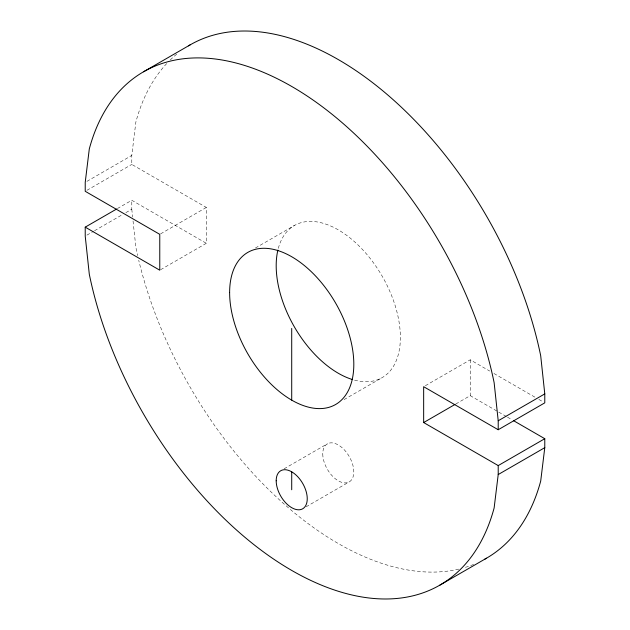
<?xml version="1.0" encoding="UTF-8"?>
<svg xmlns="http://www.w3.org/2000/svg" width="630" height="630" viewBox="0 0 630 630"><rect width="100%" height="100%" fill="white"/><g stroke="black" fill="none" stroke-linecap="round" stroke-linejoin="round"><path stroke-width="0.47" stroke-dasharray="3.15 2.36" d="M160.619 269.703L206.341 243.306L206.341 207.451L131.788 164.414L131.788 155.452L135.867 122.062A296.368 171.108 60 0 1 167.493 62.724M86.916 181.361L131.788 155.452M86.916 190.323L131.788 164.414M117.393 208.569L131.788 200.261L206.341 243.306M86.916 235.132L93.689 231.226M94.532 230.73L122.472 214.602M125.858 212.649L131.788 209.223L131.788 200.261M160.619 233.848L206.341 207.451M255.434 248L294.375 225.508M344.09 399.601L382.19 377.606M425.352 385.717L470.232 359.809L489.715 371.062M284.122 468.799L327.309 443.866M455.837 403.972L470.232 395.656L506.662 416.69M306.078 506.819L349.264 481.887M493.952 373.503L535.461 397.475M538.847 399.428L543.084 401.877M507.504 417.178L511.741 419.627M131.788 209.223L132.623 217.035M133.04 220.949L135.867 247.322A296.368 171.108 60 0 0 137.655 255.607M470.232 359.809L470.232 395.656M473.618 564.448A296.368 171.108 60 0 1 463.515 567.882M458.766 569.11A296.368 171.108 60 0 1 138.734 260.253M170.257 59.945A296.368 171.108 60 0 1 176.778 54.117M278.31 248.37A87.814 50.699 60 0 1 382.19 276.208A87.814 50.699 60 0 1 354.351 380.087M322.765 453.915A21.955 12.671 60 0 0 346.043 482.879A21.955 12.671 60 0 0 346.043 451.836A21.955 12.671 60 0 0 322.765 453.915"/><path stroke-width="0.94" d="M188.48 45.856A296.368 171.108 60 0 1 391.403 98.146A296.368 171.108 60 0 1 540.705 355.793L544.777 393.892L544.777 402.853L498.212 429.739L423.659 386.694L423.659 422.549L498.212 465.586L498.212 474.548L494.133 507.938A296.368 171.108 60 0 1 291.714 570.426A296.368 171.108 60 0 1 89.295 274.207L85.223 236.108L85.223 227.147L116.55 209.058M513.434 420.604L544.777 438.701L544.777 447.662L540.705 481.052A296.368 171.108 60 0 1 484.824 559.141M143.53 71.781L190.102 44.895M423.659 422.549L454.986 404.46M498.212 429.739L498.212 420.777L544.777 393.892M498.212 465.586L544.777 438.701M498.212 474.548L544.777 447.662M439.897 585.105L486.47 558.219M85.223 227.147L159.768 270.191L159.768 234.344L85.223 191.299L85.223 182.338L89.295 148.948A296.368 171.108 60 0 1 291.714 86.46A296.368 171.108 60 0 1 494.133 382.678L498.212 420.777M291.714 328.443L291.714 400.144M291.714 471.838L291.714 489.762M352.619 379.591A87.814 50.699 60 0 1 277.869 250.126M229.627 292.596A87.814 50.699 60 0 0 322.765 408.46A87.814 50.699 60 0 0 322.765 284.272A87.814 50.699 60 0 0 229.627 292.596M276.192 480.8A21.955 12.671 60 0 0 299.478 509.772A21.955 12.671 60 0 0 299.478 478.721A21.955 12.671 60 0 0 276.192 480.8"/></g></svg>
